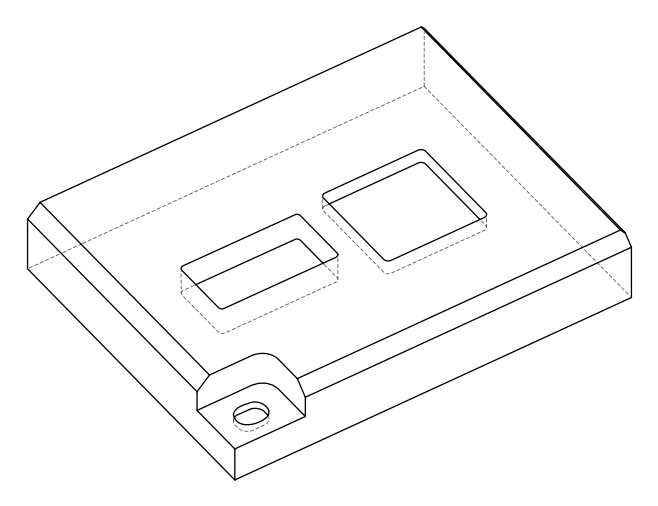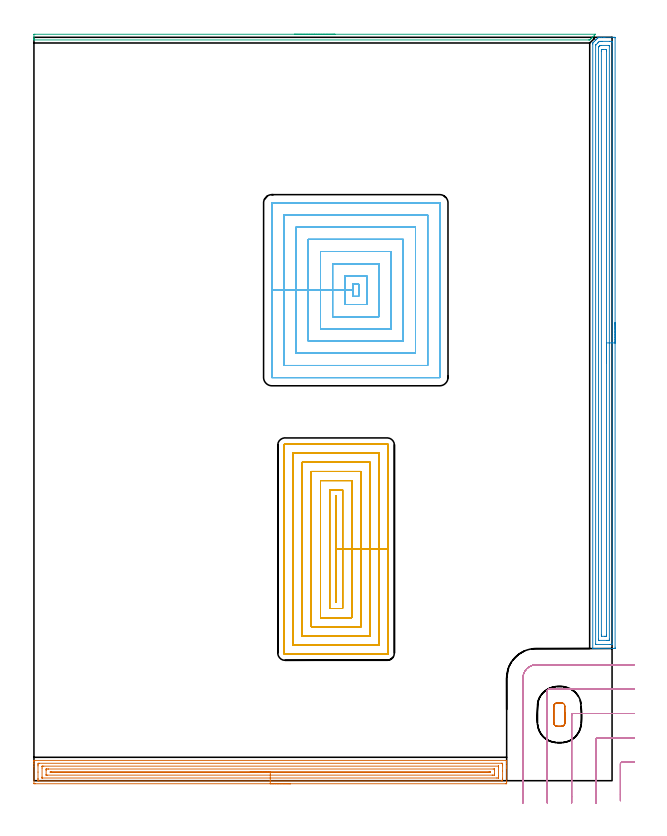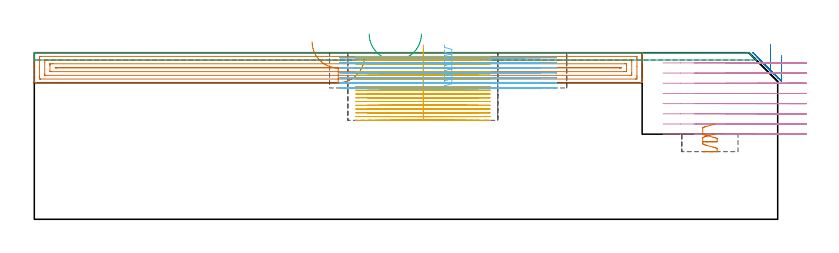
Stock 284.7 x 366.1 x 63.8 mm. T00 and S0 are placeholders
(PLAN: 7 operations, 4 tool changes, 102.8 min)
(1 AREA_MILL | FG_CHAMFER_SURFACE | UGT0205_001 | 9.48 min | 15818 mm3)
(2 AREA_MILL_1 | FG_CHAMFER_SURFACE_1 | UGT0205_001 | 9.88 min | 18591 mm3)
(3 AREA_MILL_2 | FG_CHAMFER_SURFACE_2 | UGT0205_001 | 2.36 min | 1065 mm3)
(4 MILL_CORNER_NOTCH_RECTANGULAR | CORNER_NOTCH_RECTANGULAR | UGT0201_008 | Follow Part, ap 4, ae 75% | 6.84 min | 103200 mm3)
(5 MILL_RECTANGULAR_POCKET | POCKET_RECTANGULAR_STRAIGHT | NXT0201_008 | Follow Part, ap 1.5, ae 75% | 53.5 min | 162566 mm3)
(6 MILL_RECTANGULAR_POCKET_1 | POCKET_RECTANGULAR_STRAIGHT_1 | UGT0201_126 | Follow Part, ap 2, ae 75% | 20.37 min | 115161 mm3)
(7 MILL_RECTANGULAR_POCKET_2 | POCKET_RECTANGULAR_STRAIGHT_2 | UGT0201_008 | Follow Part, ap 4, ae 75% | 0.35 min | 3427 mm3)
(TOOL UGT0205_001 | Chamfer Mill 20 x 3 x 45 deg. | D20 FL50 Z2)
(TOOL UGT0201_008 | End Mill 16 mm | D16 FL32 Z4)
(TOOL NXT0201_008 | ENDMILL 6mm [2P460-0600-NA 1630] | D6 FL26 Z6)
(TOOL UGT0201_126 | Carbide End Mill 8.0 | D8 FL15 Z4)
(OP 1 AREA_MILL)
G17 G21 G94 G90
T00 M6
G54
G17 G0 G90 X126.4 Y-1.5 S1061 M3
G43 Z73.8 H0
Z62.3
G94 G1 X126.362 Z61.428 F250.
X126.248 Z60.564
X126.059 Z59.712
X125.797 Z58.88
X125.463 Z58.074
X125.06 Z57.3
X124.592 Z56.564
X124.06 Z55.872
X123.471 Z55.229
X122.828 Z54.64
X122.136 Z54.108
X121.4 Z53.64
X120.626 Z53.237
X119.82 Z52.903
X118.988 Z52.641
X118.136 Z52.452
X117.272 Z52.338
X116.4 Z52.3
X0.627
X0.194 Y-1.496 Z52.302
X0.01 Y-1.492 Z52.306
X0. Y-1.305 Z52.493
Y6.896 Z60.69
Y8.304 Z62.101
Y8.66 Z62.455
Y9.37 Z63.17
Y9.631 Z63.43
X0.006 Y9.993 Z63.784
X0.008 Y9.997 Z63.788
X0.18 Y10. Z63.8
X232.62
X232.792 Y9.997 Z63.788
X232.794 Y9.993 Z63.784
X232.8 Y9.631 Z63.43
Y9.37 Z63.17
Y8.66 Z62.455
Y7.422 Z61.219
Y6.896 Z60.69
Y6.277 Z60.073
Y-0.423 Z53.374
X232.796 Y-1.042 Z52.756
X232.79 Y-1.492 Z52.306
X232.633 Y-1.496 Z52.302
X232.173 Y-1.5 Z52.3
X116.4
Y-0.086 Z53.714
X2.415 Y-0.085 Z53.715
X2.339
X2.038 Y-0.079 Z53.721
X2.01 Y0.019 Z53.819
X2.003 Y0.246 Z54.046
X2.001 Y0.722 Z54.522
X2. Y1.132 Z54.932
Y4.25 Z58.05
Y7.305 Z61.105
X2.002 Y7.778 Z61.578
X2.005 Y8.183 Z61.983
X2.016 Y8.579 Z62.379
X2.415 Y8.584 Z62.384
X2.491 Y8.585 Z62.385
X230.385
X230.461 Y8.584 Z62.384
X230.762 Y8.579 Z62.379
X230.79 Y8.48 Z62.28
X230.797 Y8.254 Z62.054
X230.799 Y7.778 Z61.578
X230.8 Y7.368 Z61.168
Y4.722 Z58.522
Y1.195 Z54.995
X230.799 Y0.722 Z54.522
X230.796 Y0.317 Z54.117
X230.785 Y-0.079 Z53.721
X230.385 Y-0.085 Z53.715
X230.309
X116.4 Y-0.086 Z53.714
Y1.328 Z55.128
X4.11 Y1.329 Z55.129
X4.036 Y1.33 Z55.13
X4.014 Y1.332 Z55.132
X4.01 Y1.335 Z55.135
X4.006 Y1.347 Z55.147
X4.002 Y1.404 Z55.204
X4. Y1.604 Z55.404
Y1.805 Z55.605
Y6.214 Z60.014
X4.002 Y6.896 Z60.696
X4.004 Y7.092 Z60.892
X4.01 Y7.157 Z60.957
X4.065 Y7.164 Z60.964
X4.203 Y7.166 Z60.966
X4.818 Y7.171 Z60.971
X228.69
X228.764 Y7.17 Z60.97
X228.786 Y7.167 Z60.967
X228.79 Y7.165 Z60.965
X228.794 Y7.153 Z60.953
X228.797 Y7.096 Z60.896
X228.8 Y6.896 Z60.696
Y6.695 Z60.495
Y2.286 Z56.086
X228.798 Y1.604 Z55.404
X228.796 Y1.408 Z55.208
X228.791 Y1.343 Z55.143
X228.735 Y1.335 Z55.135
X228.597 Y1.333 Z55.133
X227.982 Y1.329 Z55.129
X116.4 Y1.328 Z55.128
Y2.743 Z56.543
X6.625
X6.137 Y2.746 Z56.546
X6.026 Y2.748 Z56.548
X6.01 Y2.75 Z56.55
X6.007 Y2.77 Z56.57
X6.003 Y2.823 Z56.623
X6.001 Y2.93 Z56.73
X6. Y5.123 Z58.923
X6.002 Y5.568 Z59.368
X6.004 Y5.678 Z59.478
X6.009 Y5.731 Z59.531
X6.012 Y5.75 Z59.55
X6.041 Y5.752 Z59.552
X6.254 Y5.755 Z59.555
X6.885 Y5.757 Z59.557
X7.145
X226.175
X226.663 Y5.754 Z59.554
X226.774 Y5.752 Z59.552
X226.79 Y5.75 Z59.55
X226.793 Y5.73 Z59.53
X226.797 Y5.677 Z59.477
X226.799 Y5.569 Z59.369
X226.8 Y5.141 Z58.941
Y3.377 Z57.177
X226.798 Y2.931 Z56.731
X226.796 Y2.822 Z56.622
X226.791 Y2.769 Z56.569
X226.788 Y2.75 Z56.55
X226.759 Y2.748 Z56.548
X226.547 Y2.745 Z56.545
X225.915 Y2.743 Z56.543
X225.655
X116.4
Y4.157 Z57.957
X8.579
X8.39 Y4.159 Z57.959
X8.022 Y4.164 Z57.964
X8.01 Y4.25 Z58.05
Y4.326 Z58.126
X8.296 Y4.337 Z58.137
X8.484 Y4.342 Z58.142
X8.579 Y4.343 Z58.143
X8.673
X224.221
X224.41 Y4.341 Z58.141
X224.778 Y4.336 Z58.136
X224.79 Y4.25 Z58.05
Y4.174 Z57.974
X224.504 Y4.163 Z57.963
X224.316 Y4.158 Z57.958
X224.221 Y4.157 Z57.957
X224.127
X116.4
X115.528 Z57.995
X114.664 Z58.109
X113.812 Z58.298
X112.98 Z58.56
X112.174 Z58.894
X111.4 Z59.297
X110.664 Z59.765
X109.972 Z60.296
X109.329 Z60.886
X108.74 Z61.529
X108.208 Z62.221
X107.74 Z62.957
X107.337 Z63.731
X107.003 Z64.537
X106.741 Z65.369
X106.552 Z66.22
X106.438 Z67.085
X106.4 Z67.957
G0 Z73.8
M5
M2
(OP 2 AREA_MILL_1)
G17 G21 G94 G90
T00 M6
G54
G17 G0 G90 X286.2 Y225.6 S1061 M3
G43 Z73.8 H0
Z62.8
G94 G1 Y225.562 Z61.928 F250.
Y225.448 Z61.064
Y225.259 Z60.212
Y224.997 Z59.38
Y224.663 Z58.574
Y224.26 Z57.8
Y223.792 Z57.064
Y223.26 Z56.372
Y222.671 Z55.729
Y222.028 Z55.14
Y221.336 Z54.608
Y220.6 Z54.14
Y219.826 Z53.737
Y219.02 Z53.403
Y218.188 Z53.141
Y217.336 Z52.952
Y216.472 Z52.838
Y215.6 Z52.8
X286.199 Y65.703 Z52.801
X286.194 Y65.113 Z52.804
X286.192 Y65.107 Z52.806
X285.605 Y65.1 Z53.393
X278.471 Z60.523
X277.892 Z61.105
X277.579 Z61.417
X277. Z61.996
X276.687 Z62.308
X276.062 Z62.938
X275.617 Z63.382
X275.251 Y65.103 Z63.74
X275.205 Y65.107 Z63.785
X275.202 Y65.108 Z63.788
X275.2 Y65.256 Z63.8
Y362.821
X275.207 Y363.3 Z63.793
X275.234 Y363.334 Z63.766
X275.909 Y364.01 Z63.088
X276.505 Y364.605 Z62.495
X276.687 Y364.788 Z62.31
X276.801 Y364.903 Z62.196
X277.397 Y365.497 Z61.602
X277.579 Y365.68 Z61.419
X277.693 Y365.795 Z61.304
X277.926 Y366.026 Z61.073
X277.993 Y366.092 Z61.006
X278.003 Y366.099 Z60.995
X278.025 Y366.1 Z60.975
X278.482 Z60.517
X279.362 Z59.632
X280.567 Z58.43
X281.146 Z57.848
X285.605 Z53.392
X285.897 Y366.098 Z53.1
X286.192 Y366.09 Z52.805
X286.199 Y365.795 Z52.799
X286.2 Y215.6 Z52.8
X284.786 Z54.214
X284.785 Y67.341 Z54.215
X284.782 Y67.195 Z54.218
X284.778 Y67.109 Z54.222
X284.76 Y67.106 Z54.24
X284.713 Y67.103 Z54.287
X284.208 Y67.1 Z54.792
X283.821 Z55.179
X277.074 Z61.926
X276.687 Y67.103 Z62.313
X276.633 Y67.106 Z62.367
X276.622 Y67.109 Z62.378
X276.619 Y67.171 Z62.381
X276.616 Y67.268 Z62.384
X276.614 Y67.56 Z62.386
X276.615 Y362.001 Z62.385
X276.616 Y362.074 Z62.384
X276.621 Y362.219 Z62.379
X276.629 Y362.268 Z62.371
X276.645 Y362.288 Z62.355
X276.687 Y362.335 Z62.313
X277.579 Y363.229 Z61.421
X277.821 Y363.471 Z61.179
X278.065 Y363.713 Z60.935
X278.273 Y363.911 Z60.727
X278.471 Y364.09 Z60.529
X278.977 Y364.098 Z60.023
X279.362 Y364.099 Z59.638
X279.867 Y364.1 Z59.133
X283.434 Z55.566
X284.326 Z54.674
X284.713 Y364.097 Z54.287
X284.767 Y364.094 Z54.233
X284.778 Y364.091 Z54.222
X284.781 Y364.029 Z54.219
X284.784 Y363.932 Z54.216
X284.786 Y363.786 Z54.214
Y363.713
Y215.6
X283.372 Z55.628
X283.371 Y69.722 Z55.629
X283.369 Y69.272 Z55.631
X283.367 Y69.162 Z55.633
X283.365 Y69.115 Z55.635
X283.272 Y69.11 Z55.728
X283.099 Y69.102 Z55.901
X282.929 Y69.101 Z56.071
X282.209 Y69.1 Z56.791
X278.471 Z60.529
X278.299 Y69.101 Z60.701
X278.185 Y69.102 Z60.815
X278.094 Y69.106 Z60.906
X278.038 Y69.11 Z60.962
X278.035 Y69.126 Z60.965
X278.033 Y69.272 Z60.967
X278.029 Y69.713 Z60.971
Y361.036
X278.03 Y361.147 Z60.97
X278.033 Y361.201 Z60.967
X278.036 Y361.224 Z60.964
X278.051 Y361.242 Z60.949
X278.155 Y361.352 Z60.845
X278.471 Y361.671 Z60.529
X278.599 Y361.8 Z60.401
X278.73 Y361.928 Z60.27
X278.858 Y362.047 Z60.142
X278.907 Y362.09 Z60.093
X279.02 Y362.094 Z59.98
X279.192 Y362.099 Z59.808
X283.101 Z55.899
X283.215 Y362.098 Z55.785
X283.306 Y362.094 Z55.694
X283.362 Y362.09 Z55.638
X283.365 Y362.074 Z55.635
X283.367 Y361.928 Z55.633
X283.371 Y361.487 Z55.629
X283.372 Y215.6 Z55.628
X281.957 Z57.043
Y71.948
X281.952 Y71.141 Z57.048
X281.951 Y71.117 Z57.049
X281.939 Y71.11 Z57.061
X281.888 Y71.106 Z57.112
X281.782 Y71.102 Z57.218
X281.57 Y71.101 Z57.43
X281.146 Y71.1 Z57.854
X279.61 Y71.102 Z59.39
X279.51 Y71.105 Z59.49
X279.462 Y71.11 Z59.538
X279.449 Y71.115 Z59.551
X279.443 Y71.948 Z59.557
Y359.252
X279.448 Y360.059 Z59.552
X279.449 Y360.083 Z59.551
X279.461 Y360.09 Z59.539
X279.512 Y360.094 Z59.488
X279.618 Y360.098 Z59.382
X280.298 Y360.1 Z58.702
X281.79 Y360.098 Z57.21
X281.89 Y360.095 Z57.11
X281.938 Y360.09 Z57.062
X281.951 Y360.085 Z57.049
X281.957 Y359.252 Z57.043
Y215.6
Y214.728 Z57.081
Y213.864 Z57.195
Y213.012 Z57.383
Y212.18 Z57.646
Y211.374 Z57.98
Y210.6 Z58.382
Y209.864 Z58.851
Y209.172 Z59.382
Y208.529 Z59.972
Y207.94 Z60.615
Y207.408 Z61.307
Y206.94 Z62.043
Y206.537 Z62.816
Y206.203 Z63.622
Y205.941 Z64.454
Y205.752 Z65.306
Y205.638 Z66.171
Y205.6 Z67.043
G0 Z73.8
M5
M2
(OP 3 AREA_MILL_2)
G17 G21 G94 G90
T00 M6
G54
G17 G0 G90 X128.25 Y367.6 S1061 M3
G43 Z73.8 H0
Z71.
G94 G1 X128.288 Z70.128 F250.
X128.402 Z69.264
X128.591 Z68.412
X128.853 Z67.58
X129.187 Z66.774
X129.59 Z66.
X130.058 Z65.264
X130.589 Z64.572
X131.179 Z63.929
X131.822 Z63.34
X132.514 Z62.809
X133.25 Z62.34
X134.024 Z61.937
X134.83 Z61.603
X135.662 Z61.341
X136.513 Z61.152
X137.378 Z61.038
X138.25 Z61.
X276.223
X276.473 Y367.596 Z61.004
X276.482 Y367.594 Z61.005
X276.473 Y367.573 Z61.027
X275.988 Y367.086 Z61.51
X275.438 Y366.538 Z62.062
X275.102 Y366.2 Z62.396
X274.574 Y365.674 Z62.926
X274.216 Y365.314 Z63.282
X274.09 Y365.189 Z63.409
X273.763 Y364.863 Z63.737
X273.717 Y364.819 Z63.781
X273.7 Y364.807 Z63.793
X273.196 Y364.8 Z63.8
X0.176
X0.009 Y364.803 Z63.788
X0. Y364.828 Z63.763
Y365.205 Z63.395
Y365.503 Z63.097
Y366.2 Z62.395
Y367.434 Z61.163
X0.002 Y367.591 Z61.005
X0.435 Y367.6 Z61.
X138.25
X139.121 Z61.038
X139.986 Z61.152
X140.838 Z61.341
X141.67 Z61.603
X142.476 Z61.937
X143.25 Z62.34
X143.986 Z62.809
X144.678 Z63.34
X145.321 Z63.929
X145.91 Z64.572
X146.441 Z65.264
X146.91 Z66.
X147.313 Z66.774
X147.647 Z67.58
X147.909 Z68.412
X148.098 Z69.264
X148.212 Z70.128
X148.25 Z71.
G0 Z73.8
M5
M2
(OP 4 MILL_CORNER_NOTCH_RECTANGULAR)
G17 G21 G94 G90
T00 M6
G54
G17 G0 G90 X295.7 Y9.101 S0 M3
G43 Z73.8 H0
Z59.9
G94 G1 X292.7 Y9.1 F250.
X289.595 F500.
G3 X288.8 Y8.305 R0.8
G1 Y-6.87
Y-9.87 F250.
G0 Z73.8
X295.7 Y21.101
Z59.9
G1 X292.7 Y21.1
X289.595 F500.
X277.596
G3 X276.8 Y20.304 R0.8
G1 Y-7.939
Y-8.
X276.795 Y-11. F250.
G0 Z73.8
X295.7 Y33.102
Z59.9
G1 X292.7 Y33.1
X277.596 F500.
X265.596
G3 X264.8 Y32.304 R0.8
G1 Y-7.939
Y-8.
X264.792 Y-11. F250.
G0 Z73.8
X295.7 Y45.103
Z59.9
G1 X292.7 Y45.1
X265.596 F500.
X253.596
G3 X252.8 Y44.304 R0.8
G1 Y-7.939
Y-8.
X252.785 Y-11. F250.
G0 Z73.8
X295.686 Y57.1
Z59.9
G1 X292.686
X247.4 F500.
G3 X240.8 Y50.5 R6.6
G1 Y-7.939
Y-10.939 F250.
G0 Z73.8
X295.7 Y9.1
Z56.
G1 X292.7
X289.595 F500.
G3 X288.8 Y8.305 R0.8
G1 Y-6.87
Y-9.87 F250.
G0 Z73.8
X295.7 Y21.1
Z56.
G1 X292.7
X277.596 F500.
G3 X276.8 Y20.304 R0.8
G1 Y-8.
Y-11. F250.
G0 Z73.8
X295.7 Y33.1
Z56.
G1 X292.7
X265.596 F500.
G3 X264.8 Y32.304 R0.8
G1 Y-8.
Y-11. F250.
G0 Z73.8
X295.7 Y45.1
Z56.
G1 X292.7
X253.596 F500.
G3 X252.8 Y44.304 R0.8
G1 Y-8.
Y-11. F250.
G0 Z73.8
X295.7 Y57.1
Z56.
G1 X292.7
X247.4 F500.
G3 X240.8 Y50.5 R6.6
G1 Y-8.
Y-11. F250.
G0 Z73.8
X295.7 Y9.1
Z52.1
G1 X292.7
X289.595 F500.
G3 X288.8 Y8.305 R0.8
G1 Y-6.87
Y-9.87 F250.
G0 Z73.8
X295.7 Y21.1
Z52.1
G1 X292.7
X277.596 F500.
G3 X276.8 Y20.304 R0.8
G1 Y-8.
Y-11. F250.
G0 Z73.8
X295.7 Y33.1
Z52.1
G1 X292.7
X265.596 F500.
G3 X264.8 Y32.304 R0.8
G1 Y-8.
Y-11. F250.
G0 Z73.8
X295.7 Y45.1
Z52.1
G1 X292.7
X253.596 F500.
G3 X252.8 Y44.304 R0.8
G1 Y-8.
Y-11. F250.
G0 Z73.8
X295.7 Y57.1
Z52.1
G1 X292.7
X247.4 F500.
G3 X240.8 Y50.5 R6.6
G1 Y-8.
Y-11. F250.
G0 Z73.8
X295.7 Y9.1
Z48.2
G1 X292.7
X289.595 F500.
G3 X288.8 Y8.305 R0.8
G1 Y-6.87
Y-9.87 F250.
G0 Z73.8
X295.7 Y21.1
Z48.2
G1 X292.7
X277.596 F500.
G3 X276.8 Y20.304 R0.8
G1 Y-8.
Y-11. F250.
G0 Z73.8
X295.7 Y33.1
Z48.2
G1 X292.7
X265.596 F500.
G3 X264.8 Y32.304 R0.8
G1 Y-8.
Y-11. F250.
G0 Z73.8
X295.7 Y45.1
Z48.2
G1 X292.7
X253.596 F500.
G3 X252.8 Y44.304 R0.8
G1 Y-8.
Y-11. F250.
G0 Z73.8
X295.7 Y57.1
Z48.2
G1 X292.7
X247.4 F500.
G3 X240.8 Y50.5 R6.6
G1 Y-8.
Y-11. F250.
G0 Z73.8
X295.7 Y9.1
Z44.3
G1 X292.7
X289.595 F500.
G3 X288.8 Y8.305 R0.8
G1 Y-6.87
Y-9.87 F250.
G0 Z73.8
X295.7 Y21.1
Z44.3
G1 X292.7
X277.596 F500.
G3 X276.8 Y20.304 R0.8
G1 Y-8.
Y-11. F250.
G0 Z73.8
X295.7 Y33.1
Z44.3
G1 X292.7
X265.596 F500.
G3 X264.8 Y32.304 R0.8
G1 Y-8.
Y-11. F250.
G0 Z73.8
X295.7 Y45.1
Z44.3
G1 X292.7
X253.596 F500.
G3 X252.8 Y44.304 R0.8
G1 Y-8.
Y-11. F250.
G0 Z73.8
X295.7 Y57.1
Z44.3
G1 X292.7
X247.4 F500.
G3 X240.8 Y50.5 R6.6
G1 Y-8.
Y-11. F250.
G0 Z73.8
X295.7 Y9.1
Z40.4
G1 X292.7
X289.595 F500.
G3 X288.8 Y8.305 R0.8
G1 Y-6.87
Y-9.87 F250.
G0 Z73.8
X295.7 Y21.1
Z40.4
G1 X292.7
X277.596 F500.
G3 X276.8 Y20.304 R0.8
G1 Y-8.
Y-11. F250.
G0 Z73.8
X295.7 Y33.1
Z40.4
G1 X292.7
X265.596 F500.
G3 X264.8 Y32.304 R0.8
G1 Y-8.
Y-11. F250.
G0 Z73.8
X295.7 Y45.1
Z40.4
G1 X292.7
X253.596 F500.
G3 X252.8 Y44.304 R0.8
G1 Y-8.
Y-11. F250.
G0 Z73.8
X295.7 Y57.1
Z40.4
G1 X292.7
X247.4 F500.
G3 X240.8 Y50.5 R6.6
G1 Y-8.
Y-11. F250.
G0 Z73.8
X295.7 Y9.1
Z36.5
G1 X292.7
X289.595 F500.
G3 X288.8 Y8.305 R0.8
G1 Y-6.87
Y-9.87 F250.
G0 Z73.8
X295.7 Y21.1
Z36.5
G1 X292.7
X277.596 F500.
G3 X276.8 Y20.304 R0.8
G1 Y-8.
Y-11. F250.
G0 Z73.8
X295.7 Y33.1
Z36.5
G1 X292.7
X265.596 F500.
G3 X264.8 Y32.304 R0.8
G1 Y-8.
Y-11. F250.
G0 Z73.8
X295.7 Y45.1
Z36.5
G1 X292.7
X253.596 F500.
G3 X252.8 Y44.304 R0.8
G1 Y-8.
Y-11. F250.
G0 Z73.8
X295.7 Y57.1
Z36.5
G1 X292.7
X247.4 F500.
G3 X240.8 Y50.5 R6.6
G1 Y-8.
Y-11. F250.
G0 Z73.8
X295.7 Y9.1
Z32.6
G1 X292.7
X289.595 F500.
G3 X288.8 Y8.305 R0.8
G1 Y-6.87
Y-9.87 F250.
G0 Z73.8
X295.7 Y21.1
Z32.6
G1 X292.7
X277.596 F500.
G3 X276.8 Y20.304 R0.8
G1 Y-8.
Y-11. F250.
G0 Z73.8
X295.7 Y33.1
Z32.6
G1 X292.7
X265.596 F500.
G3 X264.8 Y32.304 R0.8
G1 Y-8.
Y-11. F250.
G0 Z73.8
X295.7 Y45.1
Z32.6
G1 X292.7
X253.596 F500.
G3 X252.8 Y44.304 R0.8
G1 Y-8.
Y-11. F250.
G0 Z73.8
X295.7 Y57.1
Z32.6
G1 X292.7
X247.4 F500.
G3 X240.8 Y50.5 R6.6
G1 Y-8.
Y-11. F250.
G0 Z73.8
M5
M2
(OP 5 MILL_RECTANGULAR_POCKET)
G17 G21 G94 G90
T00 M6
G54
G17 G0 G90 X149. Y97.484 S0 M3
G43 Z73.8 H1
Z66.8
G94 G1 Y114.05 Z62.361 F250.
Y140.3 F500.
X148.6
Y87.8
X149.
Y114.05
X152.
Y143.3
X145.6
Y84.8
X152.
Y114.05
X156.5
Y147.8
X141.1
Y80.3
X156.5
Y114.05
X161.
Y152.3
X136.6
Y75.8
X161.
Y114.05
X165.5
Y156.8
X132.1
Y71.3
X165.5
Y114.05
X170.
Y161.3
X127.6
Y66.8
X170.
Y114.05
X174.5
Y165.3
G3 X174. Y165.8 R0.5
G1 X123.6
G3 X123.1 Y165.3 R0.5
G1 Y62.8
G3 X123.6 Y62.3 R0.5
G1 X174.
G3 X174.5 Y62.8 R0.5
G1 Y114.05
Y115.05
G0 X149. Y97.484 Z65.361
G1 Y114.05 Z60.922 F250.
Y140.3 F500.
X148.6
Y87.8
X149.
Y114.05
X152.
Y143.3
X145.6
Y84.8
X152.
Y114.05
X156.5
Y147.8
X141.1
Y80.3
X156.5
Y114.05
X161.
Y152.3
X136.6
Y75.8
X161.
Y114.05
X165.5
Y156.8
X132.1
Y71.3
X165.5
Y114.05
X170.
Y161.3
X127.6
Y66.8
X170.
Y114.05
X174.5
Y165.3
G3 X174. Y165.8 R0.5
G1 X123.6
G3 X123.1 Y165.3 R0.5
G1 Y62.8
G3 X123.6 Y62.3 R0.5
G1 X174.
G3 X174.5 Y62.8 R0.5
G1 Y114.05
Y115.05
G0 X149. Y97.484 Z63.922
G1 Y114.05 Z59.483 F250.
Y140.3 F500.
X148.6
Y87.8
X149.
Y114.05
X152.
Y143.3
X145.6
Y84.8
X152.
Y114.05
X156.5
Y147.8
X141.1
Y80.3
X156.5
Y114.05
X161.
Y152.3
X136.6
Y75.8
X161.
Y114.05
X165.5
Y156.8
X132.1
Y71.3
X165.5
Y114.05
X170.
Y161.3
X127.6
Y66.8
X170.
Y114.05
X174.5
Y165.3
G3 X174. Y165.8 R0.5
G1 X123.6
G3 X123.1 Y165.3 R0.5
G1 Y62.8
G3 X123.6 Y62.3 R0.5
G1 X174.
G3 X174.5 Y62.8 R0.5
G1 Y114.05
Y115.05
G0 X149. Y97.484 Z62.483
G1 Y114.05 Z58.044 F250.
Y140.3 F500.
X148.6
Y87.8
X149.
Y114.05
X152.
Y143.3
X145.6
Y84.8
X152.
Y114.05
X156.5
Y147.8
X141.1
Y80.3
X156.5
Y114.05
X161.
Y152.3
X136.6
Y75.8
X161.
Y114.05
X165.5
Y156.8
X132.1
Y71.3
X165.5
Y114.05
X170.
Y161.3
X127.6
Y66.8
X170.
Y114.05
X174.5
Y165.3
G3 X174. Y165.8 R0.5
G1 X123.6
G3 X123.1 Y165.3 R0.5
G1 Y62.8
G3 X123.6 Y62.3 R0.5
G1 X174.
G3 X174.5 Y62.8 R0.5
G1 Y114.05
Y115.05
G0 X149. Y97.484 Z61.044
G1 Y114.05 Z56.605 F250.
Y140.3 F500.
X148.6
Y87.8
X149.
Y114.05
X152.
Y143.3
X145.6
Y84.8
X152.
Y114.05
X156.5
Y147.8
X141.1
Y80.3
X156.5
Y114.05
X161.
Y152.3
X136.6
Y75.8
X161.
Y114.05
X165.5
Y156.8
X132.1
Y71.3
X165.5
Y114.05
X170.
Y161.3
X127.6
Y66.8
X170.
Y114.05
X174.5
Y165.3
G3 X174. Y165.8 R0.5
G1 X123.6
G3 X123.1 Y165.3 R0.5
G1 Y62.8
G3 X123.6 Y62.3 R0.5
G1 X174.
G3 X174.5 Y62.8 R0.5
G1 Y114.05
Y115.05
G0 X149. Y97.484 Z59.605
G1 Y114.05 Z55.167 F250.
Y140.3 F500.
X148.6
Y87.8
X149.
Y114.05
X152.
Y143.3
X145.6
Y84.8
X152.
Y114.05
X156.5
Y147.8
X141.1
Y80.3
X156.5
Y114.05
X161.
Y152.3
X136.6
Y75.8
X161.
Y114.05
X165.5
Y156.8
X132.1
Y71.3
X165.5
Y114.05
X170.
Y161.3
X127.6
Y66.8
X170.
Y114.05
X174.5
Y165.3
G3 X174. Y165.8 R0.5
G1 X123.6
G3 X123.1 Y165.3 R0.5
G1 Y62.8
G3 X123.6 Y62.3 R0.5
G1 X174.
G3 X174.5 Y62.8 R0.5
G1 Y114.05
Y115.05
G0 X149. Y97.484 Z58.167
G1 Y114.05 Z53.728 F250.
Y140.3 F500.
X148.6
Y87.8
X149.
Y114.05
X152.
Y143.3
X145.6
Y84.8
X152.
Y114.05
X156.5
Y147.8
X141.1
Y80.3
X156.5
Y114.05
X161.
Y152.3
X136.6
Y75.8
X161.
Y114.05
X165.5
Y156.8
X132.1
Y71.3
X165.5
Y114.05
X170.
Y161.3
X127.6
Y66.8
X170.
Y114.05
X174.5
Y165.3
G3 X174. Y165.8 R0.5
G1 X123.6
G3 X123.1 Y165.3 R0.5
G1 Y62.8
G3 X123.6 Y62.3 R0.5
G1 X174.
G3 X174.5 Y62.8 R0.5
G1 Y114.05
Y115.05
G0 X149. Y97.484 Z56.728
G1 Y114.05 Z52.289 F250.
Y140.3 F500.
X148.6
Y87.8
X149.
Y114.05
X152.
Y143.3
X145.6
Y84.8
X152.
Y114.05
X156.5
Y147.8
X141.1
Y80.3
X156.5
Y114.05
X161.
Y152.3
X136.6
Y75.8
X161.
Y114.05
X165.5
Y156.8
X132.1
Y71.3
X165.5
Y114.05
X170.
Y161.3
X127.6
Y66.8
X170.
Y114.05
X174.5
Y165.3
G3 X174. Y165.8 R0.5
G1 X123.6
G3 X123.1 Y165.3 R0.5
G1 Y62.8
G3 X123.6 Y62.3 R0.5
G1 X174.
G3 X174.5 Y62.8 R0.5
G1 Y114.05
Y115.05
G0 X149. Y97.484 Z55.289
G1 Y114.05 Z50.85 F250.
Y140.3 F500.
X148.6
Y87.8
X149.
Y114.05
X152.
Y143.3
X145.6
Y84.8
X152.
Y114.05
X156.5
Y147.8
X141.1
Y80.3
X156.5
Y114.05
X161.
Y152.3
X136.6
Y75.8
X161.
Y114.05
X165.5
Y156.8
X132.1
Y71.3
X165.5
Y114.05
X170.
Y161.3
X127.6
Y66.8
X170.
Y114.05
X174.5
Y165.3
G3 X174. Y165.8 R0.5
G1 X123.6
G3 X123.1 Y165.3 R0.5
G1 Y62.8
G3 X123.6 Y62.3 R0.5
G1 X174.
G3 X174.5 Y62.8 R0.5
G1 Y114.05
Y115.05
G0 X149. Y97.484 Z53.85
G1 Y114.05 Z49.411 F250.
Y140.3 F500.
X148.6
Y87.8
X149.
Y114.05
X152.
Y143.3
X145.6
Y84.8
X152.
Y114.05
X156.5
Y147.8
X141.1
Y80.3
X156.5
Y114.05
X161.
Y152.3
X136.6
Y75.8
X161.
Y114.05
X165.5
Y156.8
X132.1
Y71.3
X165.5
Y114.05
X170.
Y161.3
X127.6
Y66.8
X170.
Y114.05
X174.5
Y165.3
G3 X174. Y165.8 R0.5
G1 X123.6
G3 X123.1 Y165.3 R0.5
G1 Y62.8
G3 X123.6 Y62.3 R0.5
G1 X174.
G3 X174.5 Y62.8 R0.5
G1 Y114.05
Y115.05
G0 X149. Y97.484 Z52.411
G1 Y114.05 Z47.972 F250.
Y140.3 F500.
X148.6
Y87.8
X149.
Y114.05
X152.
Y143.3
X145.6
Y84.8
X152.
Y114.05
X156.5
Y147.8
X141.1
Y80.3
X156.5
Y114.05
X161.
Y152.3
X136.6
Y75.8
X161.
Y114.05
X165.5
Y156.8
X132.1
Y71.3
X165.5
Y114.05
X170.
Y161.3
X127.6
Y66.8
X170.
Y114.05
X174.5
Y165.3
G3 X174. Y165.8 R0.5
G1 X123.6
G3 X123.1 Y165.3 R0.5
G1 Y62.8
G3 X123.6 Y62.3 R0.5
G1 X174.
G3 X174.5 Y62.8 R0.5
G1 Y114.05
Y115.05
G0 X149. Y97.484 Z50.972
G1 Y114.05 Z46.533 F250.
Y140.3 F500.
X148.6
Y87.8
X149.
Y114.05
X152.
Y143.3
X145.6
Y84.8
X152.
Y114.05
X156.5
Y147.8
X141.1
Y80.3
X156.5
Y114.05
X161.
Y152.3
X136.6
Y75.8
X161.
Y114.05
X165.5
Y156.8
X132.1
Y71.3
X165.5
Y114.05
X170.
Y161.3
X127.6
Y66.8
X170.
Y114.05
X174.5
Y165.3
G3 X174. Y165.8 R0.5
G1 X123.6
G3 X123.1 Y165.3 R0.5
G1 Y62.8
G3 X123.6 Y62.3 R0.5
G1 X174.
G3 X174.5 Y62.8 R0.5
G1 Y114.05
Y115.05
G0 X149. Y97.484 Z49.533
G1 Y114.05 Z45.094 F250.
Y140.3 F500.
X148.6
Y87.8
X149.
Y114.05
X152.
Y143.3
X145.6
Y84.8
X152.
Y114.05
X156.5
Y147.8
X141.1
Y80.3
X156.5
Y114.05
X161.
Y152.3
X136.6
Y75.8
X161.
Y114.05
X165.5
Y156.8
X132.1
Y71.3
X165.5
Y114.05
X170.
Y161.3
X127.6
Y66.8
X170.
Y114.05
X174.5
Y165.3
G3 X174. Y165.8 R0.5
G1 X123.6
G3 X123.1 Y165.3 R0.5
G1 Y62.8
G3 X123.6 Y62.3 R0.5
G1 X174.
G3 X174.5 Y62.8 R0.5
G1 Y114.05
Y115.05
G0 X149. Y97.484 Z48.094
G1 Y114.05 Z43.656 F250.
Y140.3 F500.
X148.6
Y87.8
X149.
Y114.05
X152.
Y143.3
X145.6
Y84.8
X152.
Y114.05
X156.5
Y147.8
X141.1
Y80.3
X156.5
Y114.05
X161.
Y152.3
X136.6
Y75.8
X161.
Y114.05
X165.5
Y156.8
X132.1
Y71.3
X165.5
Y114.05
X170.
Y161.3
X127.6
Y66.8
X170.
Y114.05
X174.5
Y165.3
G3 X174. Y165.8 R0.5
G1 X123.6
G3 X123.1 Y165.3 R0.5
G1 Y62.8
G3 X123.6 Y62.3 R0.5
G1 X174.
G3 X174.5 Y62.8 R0.5
G1 Y114.05
Y115.05
G0 X149. Y97.484 Z46.656
G1 Y114.05 Z42.217 F250.
Y140.3 F500.
X148.6
Y87.8
X149.
Y114.05
X152.
Y143.3
X145.6
Y84.8
X152.
Y114.05
X156.5
Y147.8
X141.1
Y80.3
X156.5
Y114.05
X161.
Y152.3
X136.6
Y75.8
X161.
Y114.05
X165.5
Y156.8
X132.1
Y71.3
X165.5
Y114.05
X170.
Y161.3
X127.6
Y66.8
X170.
Y114.05
X174.5
Y165.3
G3 X174. Y165.8 R0.5
G1 X123.6
G3 X123.1 Y165.3 R0.5
G1 Y62.8
G3 X123.6 Y62.3 R0.5
G1 X174.
G3 X174.5 Y62.8 R0.5
G1 Y114.05
Y115.05
G0 X149. Y97.484 Z45.217
G1 Y114.05 Z40.778 F250.
Y140.3 F500.
X148.6
Y87.8
X149.
Y114.05
X152.
Y143.3
X145.6
Y84.8
X152.
Y114.05
X156.5
Y147.8
X141.1
Y80.3
X156.5
Y114.05
X161.
Y152.3
X136.6
Y75.8
X161.
Y114.05
X165.5
Y156.8
X132.1
Y71.3
X165.5
Y114.05
X170.
Y161.3
X127.6
Y66.8
X170.
Y114.05
X174.5
Y165.3
G3 X174. Y165.8 R0.5
G1 X123.6
G3 X123.1 Y165.3 R0.5
G1 Y62.8
G3 X123.6 Y62.3 R0.5
G1 X174.
G3 X174.5 Y62.8 R0.5
G1 Y114.05
Y115.05
G0 X149. Y97.484 Z43.778
G1 Y114.05 Z39.339 F250.
Y140.3 F500.
X148.6
Y87.8
X149.
Y114.05
X152.
Y143.3
X145.6
Y84.8
X152.
Y114.05
X156.5
Y147.8
X141.1
Y80.3
X156.5
Y114.05
X161.
Y152.3
X136.6
Y75.8
X161.
Y114.05
X165.5
Y156.8
X132.1
Y71.3
X165.5
Y114.05
X170.
Y161.3
X127.6
Y66.8
X170.
Y114.05
X174.5
Y165.3
G3 X174. Y165.8 R0.5
G1 X123.6
G3 X123.1 Y165.3 R0.5
G1 Y62.8
G3 X123.6 Y62.3 R0.5
G1 X174.
G3 X174.5 Y62.8 R0.5
G1 Y114.05
Y115.05
G0 X149. Y97.484 Z42.339
G1 Y114.05 Z37.9 F250.
Y140.3 F500.
X148.6
Y87.8
X149.
Y114.05
X152.
Y143.3
X145.6
Y84.8
X152.
Y114.05
X156.5
Y147.8
X141.1
Y80.3
X156.5
Y114.05
X161.
Y152.3
X136.6
Y75.8
X161.
Y114.05
X165.5
Y156.8
X132.1
Y71.3
X165.5
Y114.05
X170.
Y161.3
X127.6
Y66.8
X170.
Y114.05
X174.5
Y165.3
G3 X174. Y165.8 R0.5
G1 X123.6
G3 X123.1 Y165.3 R0.5
G1 Y62.8
G3 X123.6 Y62.3 R0.5
G1 X174.
G3 X174.5 Y62.8 R0.5
G1 Y114.05
Y115.05
G0 Z73.8
M5
M2
(OP 6 MILL_RECTANGULAR_POCKET_1)
G17 G21 G94 G90
T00 M6
G54
G17 G0 G90 X157.1 Y242.144 S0 M3
G43 Z73.8 H0
Z66.8
G94 G1 Y238.5 Z65.824 F250.
X159.9 Z65.073
Y244.6 Z63.439
X157.1 Z62.689
Y241.55 Z61.871
Y238.5 F500.
X159.9
Y244.6
X157.1
Y241.55
X153.1
Y234.5
X163.9
Y248.6
X153.1
Y241.55
X147.1
Y228.5
X169.9
Y254.6
X147.1
Y241.55
X141.1
Y222.5
X175.9
Y260.6
X141.1
Y241.55
X135.1
Y216.5
X181.9
Y266.6
X135.1
Y241.55
X129.1
Y210.5
X187.9
Y272.6
X129.1
Y241.55
X123.1
Y204.5
X193.9
Y278.6
X123.1
Y241.55
X117.1
Y198.6
X117.105 Y198.545
X117.145 Y198.505
X117.2 Y198.5
X199.8
X199.855 Y198.505
X199.895 Y198.545
X199.9 Y198.6
Y284.5
X199.895 Y284.555
X199.855 Y284.595
X199.8 Y284.6
X117.2
X117.145 Y284.595
X117.105 Y284.555
X117.1 Y284.5
Y241.55
Y240.55
G0 X157.1 Y242.144 Z64.871
G1 Y238.5 Z63.895 F250.
X159.9 Z63.145
Y244.6 Z61.51
X157.1 Z60.76
Y241.55 Z59.943
Y238.5 F500.
X159.9
Y244.6
X157.1
Y241.55
X153.1
Y234.5
X163.9
Y248.6
X153.1
Y241.55
X147.1
Y228.5
X169.9
Y254.6
X147.1
Y241.55
X141.1
Y222.5
X175.9
Y260.6
X141.1
Y241.55
X135.1
Y216.5
X181.9
Y266.6
X135.1
Y241.55
X129.1
Y210.5
X187.9
Y272.6
X129.1
Y241.55
X123.1
Y204.5
X193.9
Y278.6
X123.1
Y241.55
X117.1
Y198.6
X117.105 Y198.545
X117.145 Y198.505
X117.2 Y198.5
X199.8
X199.855 Y198.505
X199.895 Y198.545
X199.9 Y198.6
Y284.5
X199.895 Y284.555
X199.855 Y284.595
X199.8 Y284.6
X117.2
X117.145 Y284.595
X117.105 Y284.555
X117.1 Y284.5
Y241.55
Y240.55
G0 X157.1 Y242.144 Z62.943
G1 Y238.5 Z61.966 F250.
X159.9 Z61.216
Y244.6 Z59.582
X157.1 Z58.831
Y241.55 Z58.014
Y238.5 F500.
X159.9
Y244.6
X157.1
Y241.55
X153.1
Y234.5
X163.9
Y248.6
X153.1
Y241.55
X147.1
Y228.5
X169.9
Y254.6
X147.1
Y241.55
X141.1
Y222.5
X175.9
Y260.6
X141.1
Y241.55
X135.1
Y216.5
X181.9
Y266.6
X135.1
Y241.55
X129.1
Y210.5
X187.9
Y272.6
X129.1
Y241.55
X123.1
Y204.5
X193.9
Y278.6
X123.1
Y241.55
X117.1
Y198.6
X117.105 Y198.545
X117.145 Y198.505
X117.2 Y198.5
X199.8
X199.855 Y198.505
X199.895 Y198.545
X199.9 Y198.6
Y284.5
X199.895 Y284.555
X199.855 Y284.595
X199.8 Y284.6
X117.2
X117.145 Y284.595
X117.105 Y284.555
X117.1 Y284.5
Y241.55
Y240.55
G0 X157.1 Y242.144 Z61.014
G1 Y238.5 Z60.038 F250.
X159.9 Z59.288
Y244.6 Z57.653
X157.1 Z56.903
Y241.55 Z56.086
Y238.5 F500.
X159.9
Y244.6
X157.1
Y241.55
X153.1
Y234.5
X163.9
Y248.6
X153.1
Y241.55
X147.1
Y228.5
X169.9
Y254.6
X147.1
Y241.55
X141.1
Y222.5
X175.9
Y260.6
X141.1
Y241.55
X135.1
Y216.5
X181.9
Y266.6
X135.1
Y241.55
X129.1
Y210.5
X187.9
Y272.6
X129.1
Y241.55
X123.1
Y204.5
X193.9
Y278.6
X123.1
Y241.55
X117.1
Y198.6
X117.105 Y198.545
X117.145 Y198.505
X117.2 Y198.5
X199.8
X199.855 Y198.505
X199.895 Y198.545
X199.9 Y198.6
Y284.5
X199.895 Y284.555
X199.855 Y284.595
X199.8 Y284.6
X117.2
X117.145 Y284.595
X117.105 Y284.555
X117.1 Y284.5
Y241.55
Y240.55
G0 X157.1 Y242.144 Z59.086
G1 Y238.5 Z58.109 F250.
X159.9 Z57.359
Y244.6 Z55.725
X157.1 Z54.974
Y241.55 Z54.157
Y238.5 F500.
X159.9
Y244.6
X157.1
Y241.55
X153.1
Y234.5
X163.9
Y248.6
X153.1
Y241.55
X147.1
Y228.5
X169.9
Y254.6
X147.1
Y241.55
X141.1
Y222.5
X175.9
Y260.6
X141.1
Y241.55
X135.1
Y216.5
X181.9
Y266.6
X135.1
Y241.55
X129.1
Y210.5
X187.9
Y272.6
X129.1
Y241.55
X123.1
Y204.5
X193.9
Y278.6
X123.1
Y241.55
X117.1
Y198.6
X117.105 Y198.545
X117.145 Y198.505
X117.2 Y198.5
X199.8
X199.855 Y198.505
X199.895 Y198.545
X199.9 Y198.6
Y284.5
X199.895 Y284.555
X199.855 Y284.595
X199.8 Y284.6
X117.2
X117.145 Y284.595
X117.105 Y284.555
X117.1 Y284.5
Y241.55
Y240.55
G0 X157.1 Y242.144 Z57.157
G1 Y238.5 Z56.181 F250.
X159.9 Z55.431
Y244.6 Z53.796
X157.1 Z53.046
Y241.55 Z52.229
Y238.5 F500.
X159.9
Y244.6
X157.1
Y241.55
X153.1
Y234.5
X163.9
Y248.6
X153.1
Y241.55
X147.1
Y228.5
X169.9
Y254.6
X147.1
Y241.55
X141.1
Y222.5
X175.9
Y260.6
X141.1
Y241.55
X135.1
Y216.5
X181.9
Y266.6
X135.1
Y241.55
X129.1
Y210.5
X187.9
Y272.6
X129.1
Y241.55
X123.1
Y204.5
X193.9
Y278.6
X123.1
Y241.55
X117.1
Y198.6
X117.105 Y198.545
X117.145 Y198.505
X117.2 Y198.5
X199.8
X199.855 Y198.505
X199.895 Y198.545
X199.9 Y198.6
Y284.5
X199.895 Y284.555
X199.855 Y284.595
X199.8 Y284.6
X117.2
X117.145 Y284.595
X117.105 Y284.555
X117.1 Y284.5
Y241.55
Y240.55
G0 X157.1 Y242.144 Z55.229
G1 Y238.5 Z54.252 F250.
X159.9 Z53.502
Y244.6 Z51.868
X157.1 Z51.117
Y241.55 Z50.3
Y238.5 F500.
X159.9
Y244.6
X157.1
Y241.55
X153.1
Y234.5
X163.9
Y248.6
X153.1
Y241.55
X147.1
Y228.5
X169.9
Y254.6
X147.1
Y241.55
X141.1
Y222.5
X175.9
Y260.6
X141.1
Y241.55
X135.1
Y216.5
X181.9
Y266.6
X135.1
Y241.55
X129.1
Y210.5
X187.9
Y272.6
X129.1
Y241.55
X123.1
Y204.5
X193.9
Y278.6
X123.1
Y241.55
X117.1
Y198.6
X117.105 Y198.545
X117.145 Y198.505
X117.2 Y198.5
X199.8
X199.855 Y198.505
X199.895 Y198.545
X199.9 Y198.6
Y284.5
X199.895 Y284.555
X199.855 Y284.595
X199.8 Y284.6
X117.2
X117.145 Y284.595
X117.105 Y284.555
X117.1 Y284.5
Y241.55
Y240.55
G0 Z73.8
M5
M2
(OP 7 MILL_RECTANGULAR_POCKET_2)
G17 G21 G94 G90
T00 M6
G54
G17 G0 G90 X260.714 Y38.029 S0 M3
G43 Z73.8 H0
Z36.48
G94 G1 X260.59 Y38.111 Z36.44 F250.
X260.27 Y38.239 Z36.348
X259.93 Y38.3 Z36.255
X257.57 Z35.623
X257.23 Y38.239 Z35.53
X256.91 Y38.111 Z35.438
X256.622 Y37.921 Z35.346
X256.379 Y37.678 Z35.253
X256.189 Y37.39 Z35.161
X256.061 Y37.07 Z35.068
X256. Y36.73 Z34.976
Y28.37 Z32.736
X256.061 Y28.03 Z32.643
X256.189 Y27.71 Z32.551
X256.379 Y27.422 Z32.459
X256.622 Y27.179 Z32.366
X256.91 Y26.989 Z32.274
X257.23 Y26.861 Z32.182
X257.57 Y26.8 Z32.089
X259.93 Z31.457
X260.27 Y26.861 Z31.364
X260.59 Y26.989 Z31.272
X260.878 Y27.179 Z31.18
X261.121 Y27.422 Z31.087
X261.311 Y27.71 Z30.995
X261.439 Y28.03 Z30.903
X261.5 Y28.37 Z30.81
Y28.5 Z30.775
Y32.55 Z29.69
Y36.6 F500.
G3 X259.8 Y38.3 R1.7
G1 X257.7
G3 X256. Y36.6 R1.7
G1 Y28.5
G3 X257.7 Y26.8 R1.7
G1 X259.8
G3 X261.5 Y28.5 R1.7
G1 Y32.55
Y33.55
G0 X260.714 Y38.029 Z32.69
G1 X260.59 Y38.111 Z32.65 F250.
X260.27 Y38.239 Z32.558
X259.93 Y38.3 Z32.465
X257.57 Z31.833
X257.23 Y38.239 Z31.74
X256.91 Y38.111 Z31.648
X256.622 Y37.921 Z31.556
X256.379 Y37.678 Z31.463
X256.189 Y37.39 Z31.371
X256.061 Y37.07 Z31.278
X256. Y36.73 Z31.186
Y28.37 Z28.946
X256.061 Y28.03 Z28.853
X256.189 Y27.71 Z28.761
X256.379 Y27.422 Z28.669
X256.622 Y27.179 Z28.576
X256.91 Y26.989 Z28.484
X257.23 Y26.861 Z28.392
X257.57 Y26.8 Z28.299
X259.93 Z27.667
X260.27 Y26.861 Z27.574
X260.59 Y26.989 Z27.482
X260.878 Y27.179 Z27.39
X261.121 Y27.422 Z27.297
X261.311 Y27.71 Z27.205
X261.439 Y28.03 Z27.113
X261.5 Y28.37 Z27.02
Y28.5 Z26.985
Y32.55 Z25.9
Y36.6 F500.
G3 X259.8 Y38.3 R1.7
G1 X257.7
G3 X256. Y36.6 R1.7
G1 Y28.5
G3 X257.7 Y26.8 R1.7
G1 X259.8
G3 X261.5 Y28.5 R1.7
G1 Y32.55
Y33.55
G0 Z73.8
M5
M2
